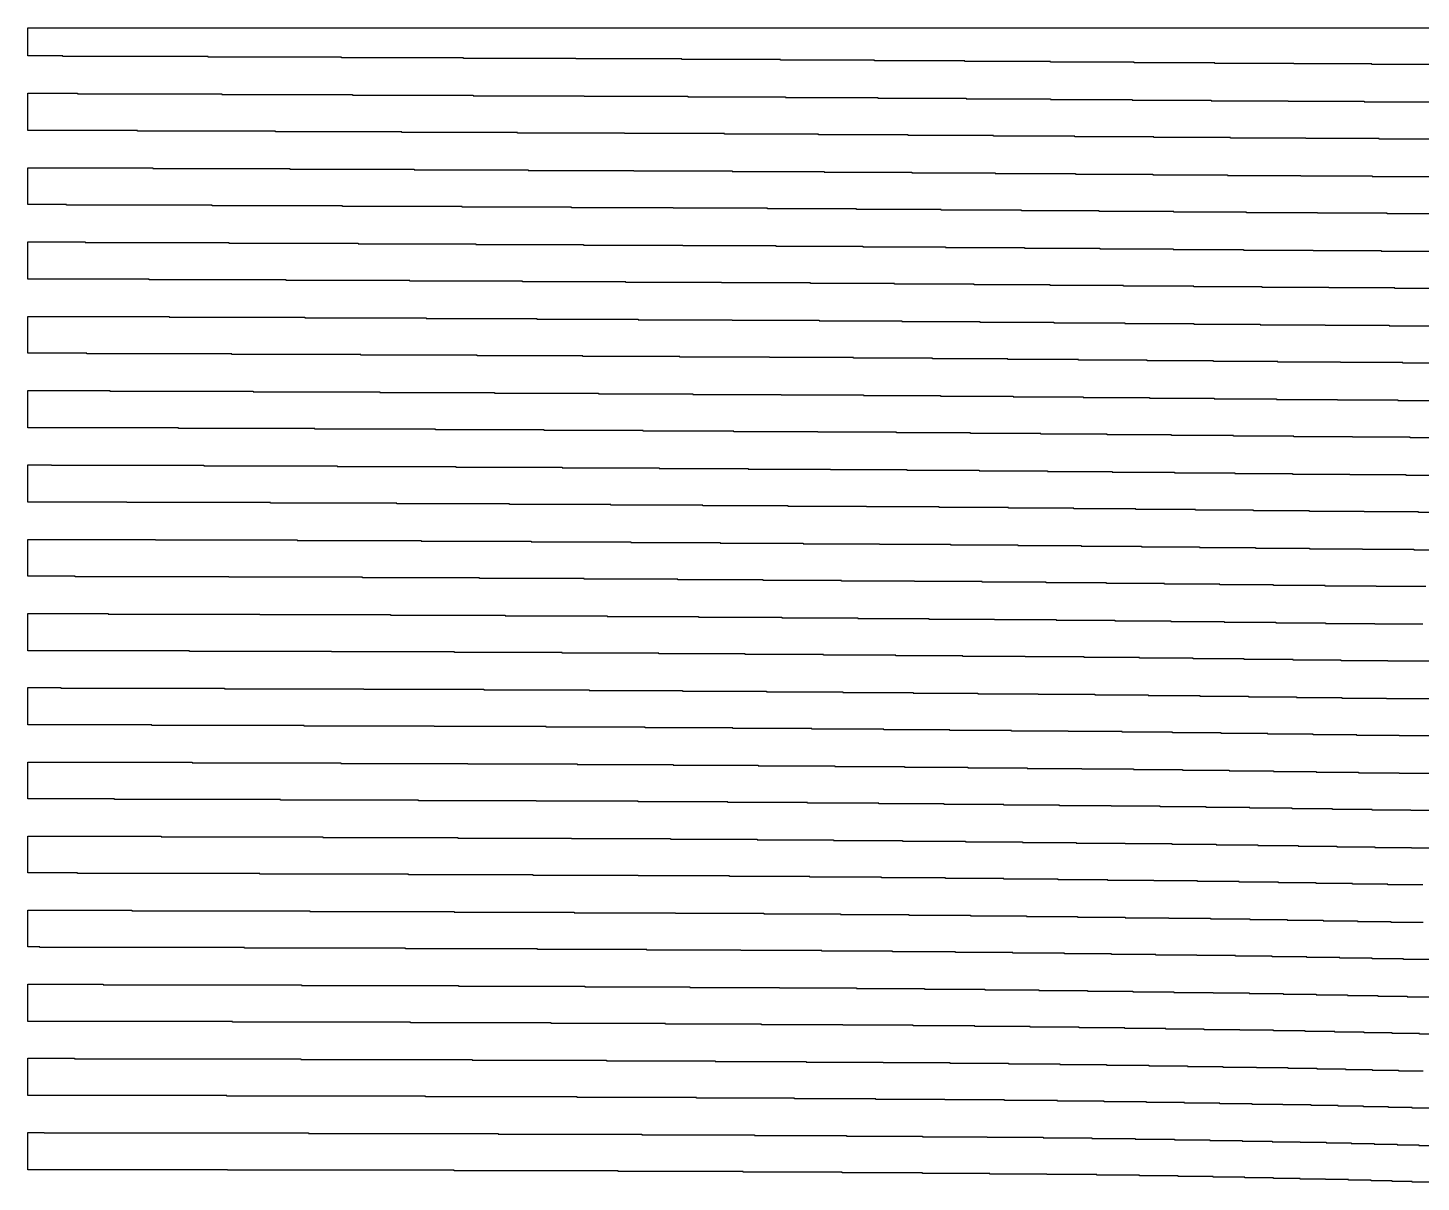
# Model space of a CAD drawing. Extents: x 600 to 5400, y 600 to 5400.
# Drawn here: x 600 to 2840, y 3545 to 5400 of the extents above; entities that cross this region are included whole.
import ezdxf

# ---------------------------------------------------------------- set-up
doc = ezdxf.new("R2010")
doc.units = 0
doc.layers.add('LG_12_W500_ZP600_INV_LG', color=5, linetype='CONTINUOUS')

msp = doc.modelspace()

# ---------------------------------------------------------------- linework, layer by layer
at = {"layer": 'LG_12_W500_ZP600_INV_LG'}
for points in [[(2883, 5341), (2760, 5341), (2760, 5342), (2635, 5342), (2635, 5343), (2508, 5343), (2508, 5344), (2378, 5344), (2378, 5345), (2244, 5345), (2244, 5346), (2106, 5346), (2106, 5347), (1961, 5347), (1961, 5348), (1810, 5348), (1810, 5349), (1651, 5349), (1651, 5350), (1481, 5350), (1481, 5351), (1300, 5351), (1300, 5352), (1104, 5352), (1104, 5353), (890, 5353), (890, 5354), (656, 5354), (656, 5355), (600, 5355), (600, 5400), (2987, 5400)], [(2889, 5221), (2772, 5221), (2772, 5222), (2654, 5222), (2654, 5223), (2533, 5223), (2533, 5224), (2410, 5224), (2410, 5225), (2283, 5225), (2283, 5226), (2152, 5226), (2152, 5227), (2015, 5227), (2015, 5228), (1871, 5228), (1871, 5229), (1720, 5229), (1720, 5230), (1559, 5230), (1559, 5231), (1387, 5231), (1387, 5232), (1201, 5232), (1201, 5233), (998, 5233), (998, 5234), (776, 5234), (776, 5235), (600, 5235), (600, 5295), (680, 5295), (680, 5294), (912, 5294), (912, 5293), (1122, 5293), (1122, 5292), (1316, 5292), (1316, 5291), (1494, 5291), (1494, 5290), (1661, 5290), (1661, 5289), (1818, 5289), (1818, 5288), (1966, 5288), (1966, 5287), (2108, 5287), (2108, 5286), (2244, 5286), (2244, 5285), (2375, 5285), (2375, 5284), (2502, 5284), (2502, 5283), (2626, 5283), (2626, 5282), (2748, 5282), (2748, 5281), (2868, 5281)], [(2895, 5101), (2785, 5101), (2785, 5102), (2673, 5102), (2673, 5103), (2559, 5103), (2559, 5104), (2442, 5104), (2442, 5105), (2322, 5105), (2322, 5106), (2197, 5106), (2197, 5107), (2068, 5107), (2068, 5108), (1932, 5108), (1932, 5109), (1789, 5109), (1789, 5110), (1637, 5110), (1637, 5111), (1474, 5111), (1474, 5112), (1298, 5112), (1298, 5113), (1106, 5113), (1106, 5114), (896, 5114), (896, 5115), (662, 5115), (662, 5116), (600, 5116), (600, 5175), (801, 5175), (801, 5174), (1021, 5174), (1021, 5173), (1221, 5173), (1221, 5172), (1404, 5172), (1404, 5171), (1574, 5171), (1574, 5170), (1732, 5170), (1732, 5169), (1880, 5169), (1880, 5168), (2021, 5168), (2021, 5167), (2155, 5167), (2155, 5166), (2284, 5166), (2284, 5165), (2408, 5165), (2408, 5164), (2528, 5164), (2528, 5163), (2646, 5163), (2646, 5162), (2761, 5162), (2761, 5161), (2875, 5161)], [(2902, 4981), (2797, 4981), (2797, 4982), (2691, 4982), (2691, 4983), (2584, 4983), (2584, 4984), (2474, 4984), (2474, 4985), (2361, 4985), (2361, 4986), (2243, 4986), (2243, 4987), (2121, 4987), (2121, 4988), (1993, 4988), (1993, 4989), (1858, 4989), (1858, 4990), (1715, 4990), (1715, 4991), (1561, 4991), (1561, 4992), (1395, 4992), (1395, 4993), (1214, 4993), (1214, 4994), (1015, 4994), (1015, 4995), (795, 4995), (795, 4996), (600, 4996), (600, 5056), (692, 5056), (692, 5055), (923, 5055), (923, 5054), (1131, 5054), (1131, 5053), (1320, 5053), (1320, 5052), (1493, 5052), (1493, 5051), (1653, 5051), (1653, 5050), (1802, 5050), (1802, 5049), (1942, 5049), (1942, 5048), (2075, 5048), (2075, 5047), (2202, 5047), (2202, 5046), (2323, 5046), (2323, 5045), (2441, 5045), (2441, 5044), (2554, 5044), (2554, 5043), (2666, 5043), (2666, 5042), (2775, 5042), (2775, 5041), (2882, 5041)], [(2908, 4861), (2810, 4861), (2810, 4862), (2710, 4862), (2710, 4863), (2609, 4863), (2609, 4864), (2506, 4864), (2506, 4865), (2399, 4865), (2399, 4866), (2289, 4866), (2289, 4867), (2175, 4867), (2175, 4868), (2054, 4868), (2054, 4869), (1927, 4869), (1927, 4870), (1792, 4870), (1792, 4871), (1648, 4871), (1648, 4872), (1492, 4872), (1492, 4873), (1322, 4873), (1322, 4874), (1135, 4874), (1135, 4875), (928, 4875), (928, 4876), (695, 4876), (695, 4877), (600, 4877), (600, 4936), (827, 4936), (827, 4935), (1045, 4935), (1045, 4934), (1240, 4934), (1240, 4933), (1418, 4933), (1418, 4932), (1581, 4932), (1581, 4931), (1732, 4931), (1732, 4930), (1872, 4930), (1872, 4929), (2005, 4929), (2005, 4928), (2130, 4928), (2130, 4927), (2249, 4927), (2249, 4926), (2363, 4926), (2363, 4925), (2474, 4925), (2474, 4924), (2581, 4924), (2581, 4923), (2685, 4923), (2685, 4922), (2788, 4922), (2788, 4921), (2890, 4921)], [(2914, 4741), (2822, 4741), (2822, 4742), (2729, 4742), (2729, 4743), (2635, 4743), (2635, 4744), (2538, 4744), (2538, 4745), (2438, 4745), (2438, 4746), (2335, 4746), (2335, 4747), (2228, 4747), (2228, 4748), (2115, 4748), (2115, 4749), (1996, 4749), (1996, 4750), (1870, 4750), (1870, 4751), (1735, 4751), (1735, 4752), (1589, 4752), (1589, 4753), (1430, 4753), (1430, 4754), (1255, 4754), (1255, 4755), (1061, 4755), (1061, 4756), (842, 4756), (842, 4757), (600, 4757), (600, 4817), (732, 4817), (732, 4816), (962, 4816), (962, 4815), (1166, 4815), (1166, 4814), (1350, 4814), (1350, 4813), (1517, 4813), (1517, 4812), (1669, 4812), (1669, 4811), (1811, 4811), (1811, 4810), (1943, 4810), (1943, 4809), (2067, 4809), (2067, 4808), (2184, 4808), (2184, 4807), (2296, 4807), (2296, 4806), (2403, 4806), (2403, 4805), (2507, 4805), (2507, 4804), (2607, 4804), (2607, 4803), (2705, 4803), (2705, 4802), (2802, 4802), (2802, 4801), (2897, 4801)], [(2920, 4621), (2835, 4621), (2835, 4622), (2748, 4622), (2748, 4623), (2660, 4623), (2660, 4624), (2570, 4624), (2570, 4625), (2477, 4625), (2477, 4626), (2381, 4626), (2381, 4627), (2281, 4627), (2281, 4628), (2176, 4628), (2176, 4629), (2065, 4629), (2065, 4630), (1948, 4630), (1948, 4631), (1822, 4631), (1822, 4632), (1685, 4632), (1685, 4633), (1537, 4633), (1537, 4634), (1374, 4634), (1374, 4635), (1193, 4635), (1193, 4636), (990, 4636), (990, 4637), (759, 4637), (759, 4638), (600, 4638), (600, 4698), (638, 4698), (638, 4697), (883, 4697), (883, 4696), (1097, 4696), (1097, 4695), (1288, 4695), (1288, 4694), (1459, 4694), (1459, 4693), (1615, 4693), (1615, 4692), (1758, 4692), (1758, 4691), (1890, 4691), (1890, 4690), (2013, 4690), (2013, 4689), (2129, 4689), (2129, 4688), (2239, 4688), (2239, 4687), (2343, 4687), (2343, 4686), (2443, 4686), (2443, 4685), (2540, 4685), (2540, 4684), (2633, 4684), (2633, 4683), (2725, 4683), (2725, 4682), (2815, 4682), (2815, 4681), (2904, 4681)], [(2847, 4502), (2767, 4502), (2767, 4503), (2685, 4503), (2685, 4504), (2602, 4504), (2602, 4505), (2516, 4505), (2516, 4506), (2427, 4506), (2427, 4507), (2334, 4507), (2334, 4508), (2237, 4508), (2237, 4509), (2134, 4509), (2134, 4510), (2025, 4510), (2025, 4511), (1908, 4511), (1908, 4512), (1782, 4512), (1782, 4513), (1645, 4513), (1645, 4514), (1494, 4514), (1494, 4515), (1326, 4515), (1326, 4516), (1138, 4516), (1138, 4517), (923, 4517), (923, 4518), (676, 4518), (676, 4519), (600, 4519), (600, 4578), (805, 4578), (805, 4577), (1033, 4577), (1033, 4576), (1232, 4576), (1232, 4575), (1409, 4575), (1409, 4574), (1569, 4574), (1569, 4573), (1713, 4573), (1713, 4572), (1846, 4572), (1846, 4571), (1969, 4571), (1969, 4570), (2083, 4570), (2083, 4569), (2191, 4569), (2191, 4568), (2293, 4568), (2293, 4567), (2390, 4567), (2390, 4566), (2483, 4566), (2483, 4565), (2573, 4565), (2573, 4564), (2660, 4564), (2660, 4563), (2745, 4563), (2745, 4562), (2828, 4562), (2828, 4561), (2911, 4561)], [(2859, 4382), (2786, 4382), (2786, 4383), (2711, 4383), (2711, 4384), (2634, 4384), (2634, 4385), (2555, 4385), (2555, 4386), (2473, 4386), (2473, 4387), (2387, 4387), (2387, 4388), (2298, 4388), (2298, 4389), (2203, 4389), (2203, 4390), (2103, 4390), (2103, 4391), (1995, 4391), (1995, 4392), (1879, 4392), (1879, 4393), (1753, 4393), (1753, 4394), (1614, 4394), (1614, 4395), (1459, 4395), (1459, 4396), (1286, 4396), (1286, 4397), (1088, 4397), (1088, 4398), (860, 4398), (860, 4399), (600, 4399), (600, 4459), (729, 4459), (729, 4458), (973, 4458), (973, 4457), (1183, 4457), (1183, 4456), (1367, 4456), (1367, 4455), (1531, 4455), (1531, 4454), (1678, 4454), (1678, 4453), (1812, 4453), (1812, 4452), (1934, 4452), (1934, 4451), (2048, 4451), (2048, 4450), (2154, 4450), (2154, 4449), (2253, 4449), (2253, 4448), (2347, 4448), (2347, 4447), (2437, 4447), (2437, 4446), (2523, 4446), (2523, 4445), (2606, 4445), (2606, 4444), (2686, 4444), (2686, 4443), (2765, 4443), (2765, 4442), (2842, 4442)], [(2872, 4262), (2804, 4262), (2804, 4263), (2736, 4263), (2736, 4264), (2666, 4264), (2666, 4265), (2593, 4265), (2593, 4266), (2518, 4266), (2518, 4267), (2440, 4267), (2440, 4268), (2359, 4268), (2359, 4269), (2272, 4269), (2272, 4270), (2181, 4270), (2181, 4271), (2082, 4271), (2082, 4272), (1976, 4272), (1976, 4273), (1860, 4273), (1860, 4274), (1733, 4274), (1733, 4275), (1592, 4275), (1592, 4276), (1433, 4276), (1433, 4277), (1253, 4277), (1253, 4278), (1044, 4278), (1044, 4279), (799, 4279), (799, 4280), (600, 4280), (600, 4340), (653, 4340), (653, 4339), (916, 4339), (916, 4338), (1140, 4338), (1140, 4337), (1333, 4337), (1333, 4336), (1502, 4336), (1502, 4335), (1652, 4335), (1652, 4334), (1787, 4334), (1787, 4333), (1910, 4333), (1910, 4332), (2023, 4332), (2023, 4331), (2127, 4331), (2127, 4330), (2224, 4330), (2224, 4329), (2315, 4329), (2315, 4328), (2401, 4328), (2401, 4327), (2484, 4327), (2484, 4326), (2562, 4326), (2562, 4325), (2639, 4325), (2639, 4324), (2712, 4324), (2712, 4323), (2784, 4323), (2784, 4322), (2855, 4322)], [(2884, 4142), (2823, 4142), (2823, 4143), (2761, 4143), (2761, 4144), (2697, 4144), (2697, 4145), (2632, 4145), (2632, 4146), (2564, 4146), (2564, 4147), (2494, 4147), (2494, 4148), (2420, 4148), (2420, 4149), (2341, 4149), (2341, 4150), (2258, 4150), (2258, 4151), (2169, 4151), (2169, 4152), (2073, 4152), (2073, 4153), (1968, 4153), (1968, 4154), (1853, 4154), (1853, 4155), (1725, 4155), (1725, 4156), (1581, 4156), (1581, 4157), (1417, 4157), (1417, 4158), (1228, 4158), (1228, 4159), (1006, 4159), (1006, 4160), (739, 4160), (739, 4161), (600, 4161), (600, 4220), (864, 4220), (864, 4219), (1103, 4219), (1103, 4218), (1307, 4218), (1307, 4217), (1483, 4217), (1483, 4216), (1637, 4216), (1637, 4215), (1774, 4215), (1774, 4214), (1897, 4214), (1897, 4213), (2009, 4213), (2009, 4212), (2111, 4212), (2111, 4211), (2206, 4211), (2206, 4210), (2294, 4210), (2294, 4209), (2377, 4209), (2377, 4208), (2456, 4208), (2456, 4207), (2531, 4207), (2531, 4206), (2602, 4206), (2602, 4205), (2671, 4205), (2671, 4204), (2739, 4204), (2739, 4203), (2804, 4203), (2804, 4202), (2868, 4202)], [(2842, 4023), (2786, 4023), (2786, 4024), (2729, 4024), (2729, 4025), (2671, 4025), (2671, 4026), (2610, 4026), (2610, 4027), (2547, 4027), (2547, 4028), (2480, 4028), (2480, 4029), (2410, 4029), (2410, 4030), (2336, 4030), (2336, 4031), (2256, 4031), (2256, 4032), (2169, 4032), (2169, 4033), (2075, 4033), (2075, 4034), (1972, 4034), (1972, 4035), (1857, 4035), (1857, 4036), (1728, 4036), (1728, 4037), (1581, 4037), (1581, 4038), (1412, 4038), (1412, 4039), (1212, 4039), (1212, 4040), (973, 4040), (973, 4041), (680, 4041), (680, 4042), (600, 4042), (600, 4101), (814, 4101), (814, 4100), (1074, 4100), (1074, 4099), (1291, 4099), (1291, 4098), (1474, 4098), (1474, 4097), (1633, 4097), (1633, 4096), (1772, 4096), (1772, 4095), (1895, 4095), (1895, 4094), (2006, 4094), (2006, 4093), (2107, 4093), (2107, 4092), (2199, 4092), (2199, 4091), (2285, 4091), (2285, 4090), (2364, 4090), (2364, 4089), (2439, 4089), (2439, 4088), (2510, 4088), (2510, 4087), (2577, 4087), (2577, 4086), (2642, 4086), (2642, 4085), (2704, 4085), (2704, 4084), (2765, 4084), (2765, 4083), (2824, 4083), (2824, 4082), (2882, 4082)], [(2860, 3903), (2811, 3903), (2811, 3904), (2761, 3904), (2761, 3905), (2709, 3905), (2709, 3906), (2656, 3906), (2656, 3907), (2600, 3907), (2600, 3908), (2541, 3908), (2541, 3909), (2479, 3909), (2479, 3910), (2413, 3910), (2413, 3911), (2342, 3911), (2342, 3912), (2266, 3912), (2266, 3913), (2183, 3913), (2183, 3914), (2091, 3914), (2091, 3915), (1990, 3915), (1990, 3916), (1876, 3916), (1876, 3917), (1746, 3917), (1746, 3918), (1595, 3918), (1595, 3919), (1419, 3919), (1419, 3920), (1207, 3920), (1207, 3921), (948, 3921), (948, 3922), (619, 3922), (619, 3923), (600, 3923), (600, 3982), (767, 3982), (767, 3981), (1053, 3981), (1053, 3980), (1285, 3980), (1285, 3979), (1478, 3979), (1478, 3978), (1641, 3978), (1641, 3977), (1783, 3977), (1783, 3976), (1906, 3976), (1906, 3975), (2016, 3975), (2016, 3974), (2115, 3974), (2115, 3973), (2205, 3973), (2205, 3972), (2287, 3972), (2287, 3971), (2364, 3971), (2364, 3970), (2434, 3970), (2434, 3969), (2501, 3969), (2501, 3968), (2564, 3968), (2564, 3967), (2624, 3967), (2624, 3966), (2682, 3966), (2682, 3965), (2737, 3965), (2737, 3964), (2791, 3964), (2791, 3963), (2843, 3963)], [(2879, 3783), (2837, 3783), (2837, 3784), (2793, 3784), (2793, 3785), (2748, 3785), (2748, 3786), (2701, 3786), (2701, 3787), (2653, 3787), (2653, 3788), (2602, 3788), (2602, 3789), (2548, 3789), (2548, 3790), (2491, 3790), (2491, 3791), (2429, 3791), (2429, 3792), (2363, 3792), (2363, 3793), (2290, 3793), (2290, 3794), (2211, 3794), (2211, 3795), (2122, 3795), (2122, 3796), (2023, 3796), (2023, 3797), (1910, 3797), (1910, 3798), (1779, 3798), (1779, 3799), (1625, 3799), (1625, 3800), (1441, 3800), (1441, 3801), (1215, 3801), (1215, 3802), (929, 3802), (929, 3803), (600, 3803), (600, 3863), (721, 3863), (721, 3862), (1040, 3862), (1040, 3861), (1292, 3861), (1292, 3860), (1495, 3860), (1495, 3859), (1664, 3859), (1664, 3858), (1808, 3858), (1808, 3857), (1932, 3857), (1932, 3856), (2041, 3856), (2041, 3855), (2138, 3855), (2138, 3854), (2225, 3854), (2225, 3853), (2303, 3853), (2303, 3852), (2376, 3852), (2376, 3851), (2442, 3851), (2442, 3850), (2505, 3850), (2505, 3849), (2563, 3849), (2563, 3848), (2618, 3848), (2618, 3847), (2671, 3847), (2671, 3846), (2721, 3846), (2721, 3845), (2770, 3845), (2770, 3844), (2817, 3844), (2817, 3843), (2863, 3843)], [(2862, 3664), (2825, 3664), (2825, 3665), (2787, 3665), (2787, 3666), (2747, 3666), (2747, 3667), (2706, 3667), (2706, 3668), (2663, 3668), (2663, 3669), (2617, 3669), (2617, 3670), (2568, 3670), (2568, 3671), (2516, 3671), (2516, 3672), (2459, 3672), (2459, 3673), (2398, 3673), (2398, 3674), (2330, 3674), (2330, 3675), (2255, 3675), (2255, 3676), (2170, 3676), (2170, 3677), (2074, 3677), (2074, 3678), (1963, 3678), (1963, 3679), (1832, 3679), (1832, 3680), (1675, 3680), (1675, 3681), (1483, 3681), (1483, 3682), (1239, 3682), (1239, 3683), (920, 3683), (920, 3684), (600, 3684), (600, 3744), (675, 3744), (675, 3743), (1039, 3743), (1039, 3742), (1314, 3742), (1314, 3741), (1530, 3741), (1530, 3740), (1705, 3740), (1705, 3739), (1851, 3739), (1851, 3738), (1975, 3738), (1975, 3737), (2082, 3737), (2082, 3736), (2176, 3736), (2176, 3735), (2259, 3735), (2259, 3734), (2334, 3734), (2334, 3733), (2402, 3733), (2402, 3732), (2464, 3732), (2464, 3731), (2521, 3731), (2521, 3730), (2575, 3730), (2575, 3729), (2625, 3729), (2625, 3728), (2672, 3728), (2672, 3727), (2718, 3727), (2718, 3726), (2761, 3726), (2761, 3725), (2803, 3725), (2803, 3724), (2843, 3724)], [(2857, 3545), (2825, 3545), (2825, 3546), (2793, 3546), (2793, 3547), (2759, 3547), (2759, 3548), (2723, 3548), (2723, 3549), (2686, 3549), (2686, 3550), (2645, 3550), (2645, 3551), (2602, 3551), (2602, 3552), (2556, 3552), (2556, 3553), (2505, 3553), (2505, 3554), (2449, 3554), (2449, 3555), (2387, 3555), (2387, 3556), (2318, 3556), (2318, 3557), (2238, 3557), (2238, 3558), (2146, 3558), (2146, 3559), (2038, 3559), (2038, 3560), (1909, 3560), (1909, 3561), (1750, 3561), (1750, 3562), (1549, 3562), (1549, 3563), (1285, 3563), (1285, 3564), (921, 3564), (921, 3565), (600, 3565), (600, 3625), (626, 3625), (626, 3624), (1051, 3624), (1051, 3623), (1356, 3623), (1356, 3622), (1587, 3622), (1587, 3621), (1768, 3621), (1768, 3620), (1916, 3620), (1916, 3619), (2038, 3619), (2038, 3618), (2142, 3618), (2142, 3617), (2232, 3617), (2232, 3616), (2310, 3616), (2310, 3615), (2380, 3615), (2380, 3614), (2443, 3614), (2443, 3613), (2500, 3613), (2500, 3612), (2552, 3612), (2552, 3611), (2600, 3611), (2600, 3610), (2645, 3610), (2645, 3609), (2687, 3609), (2687, 3608), (2727, 3608), (2727, 3607), (2764, 3607), (2764, 3606), (2801, 3606), (2801, 3605), (2836, 3605), (2836, 3604), (2869, 3604)]]:
    msp.add_lwpolyline(points, dxfattribs=at)

doc.saveas('drawing.dxf')
